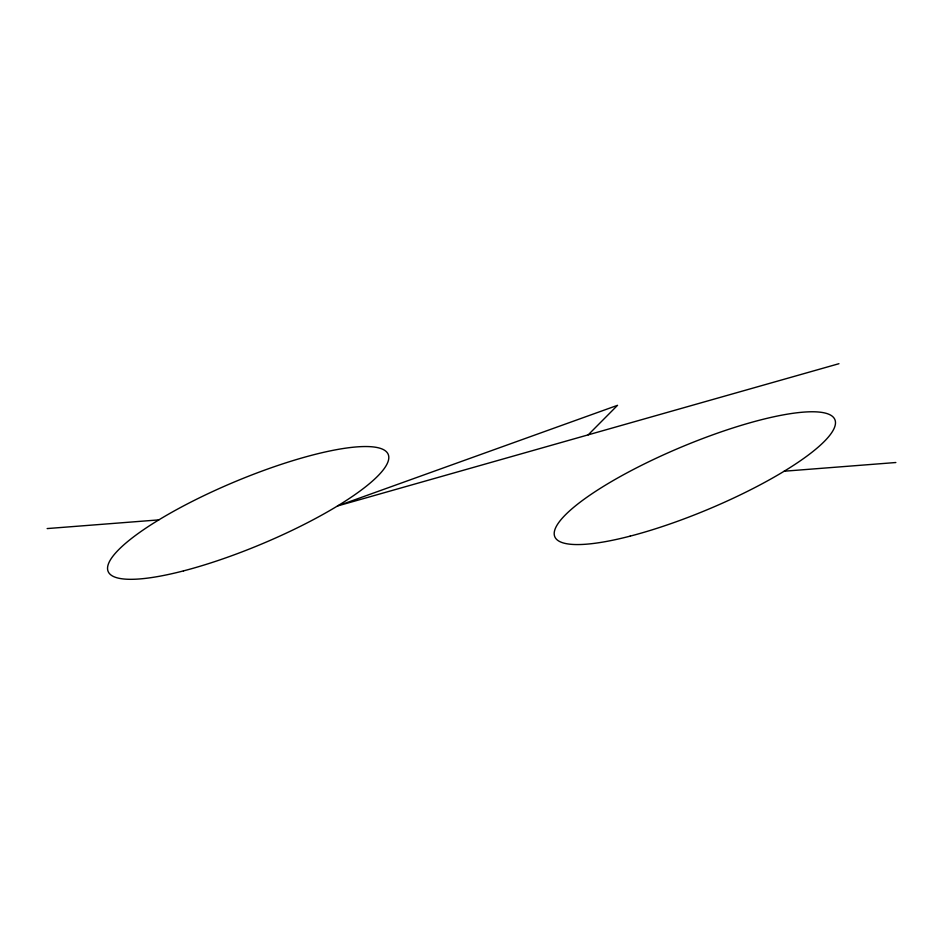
<?xml version="1.0" encoding="UTF-8"?>
<svg xmlns="http://www.w3.org/2000/svg" width="943" height="943" viewBox="0 0 943 943"><rect width="100%" height="100%" fill="white"/><g stroke="black" fill="none" stroke-linecap="round" stroke-linejoin="round"><path stroke-width="1.41" d="M588.22 434.841L617.547 405.313L337.5 505.978L838.952 363.703M47.15 528.575L158.825 519.888M784.175 471.217L895.85 462.518M183.472 570.892A151.788 33.889 -22.7 0 0 388.657 455.905A151.788 33.889 -22.7 0 0 172.345 512.002A151.788 33.889 -22.7 0 0 183.472 570.892M630.16 536.131A151.788 33.889 -22.7 0 0 835.333 421.132A151.788 33.889 -22.7 0 0 619.032 477.229A151.788 33.889 -22.7 0 0 630.16 536.131"/></g></svg>
